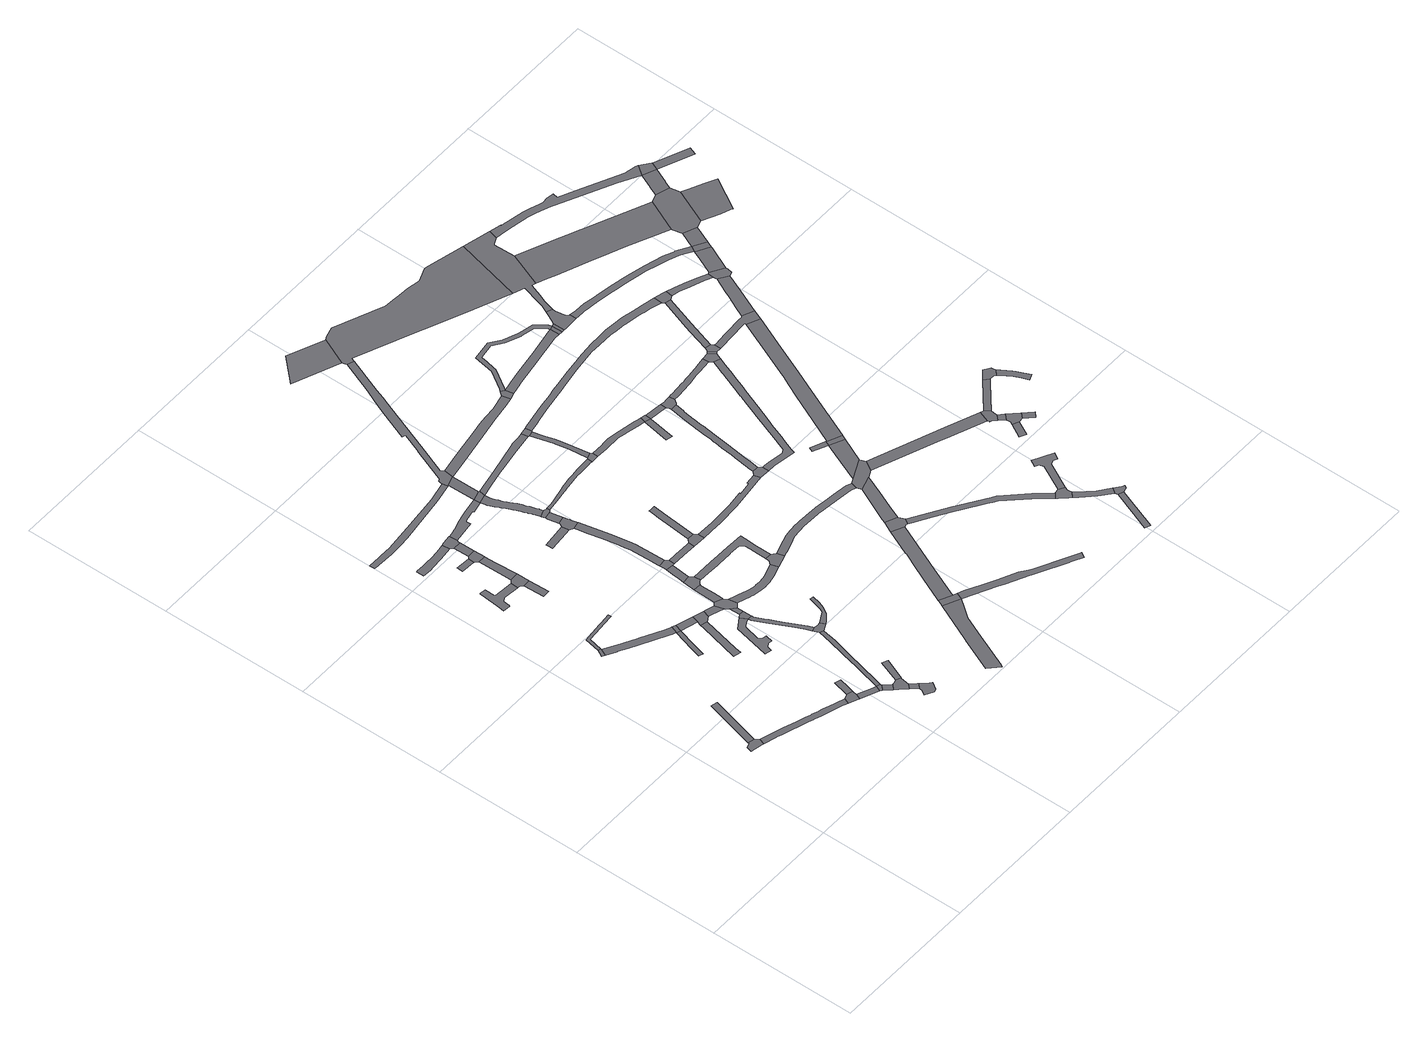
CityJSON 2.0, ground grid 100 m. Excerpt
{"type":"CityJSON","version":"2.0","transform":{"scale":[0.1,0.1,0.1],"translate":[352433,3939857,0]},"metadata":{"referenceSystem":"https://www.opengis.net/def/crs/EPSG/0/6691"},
"CityObjects":{
"road1":{"type":"Road","geometry":[{"type":"MultiSurface","lod":"1","boundaries":[[[0,1,2,3,4,5,6,7]]]}]},
"road2":{"type":"Road","attributes":{"RoadStructureAttribute.sectionType":"1"},"geometry":[{"type":"MultiSurface","lod":"1","boundaries":[[[4,8,9,10,11,5]]]}]},
"road3":{"type":"Road","attributes":{"RoadStructureAttribute.sectionType":"1"},"geometry":[{"type":"MultiSurface","lod":"1","boundaries":[[[12,13,14,15,16,17,18,19,20,21,22,23,24,25,3,2,26,27,28,29,30,31,32,33,34,35,36,37,38]]]}]},
"road4":{"type":"Road","geometry":[{"type":"MultiSurface","lod":"1","boundaries":[[[39,40,41,42,43]]]}]},
"road5":{"type":"Road","attributes":{"RoadStructureAttribute.sectionType":"1"},"geometry":[{"type":"MultiSurface","lod":"1","boundaries":[[[44,45,46,47,48,49,50,51,43,42]]]}]},
"road6":{"type":"Road","attributes":{"RoadStructureAttribute.sectionType":"1"},"geometry":[{"type":"MultiSurface","lod":"1","boundaries":[[[52,53,54,55,56,57,58,59,41,40,60,61,62,63,64,65,66]]]}]},
"road7":{"type":"Road","geometry":[{"type":"MultiSurface","lod":"1","boundaries":[[[67,68,69,70,71,72,73,12,38]]]}]},
"road8":{"type":"Road","geometry":[{"type":"MultiSurface","lod":"1","boundaries":[[[74,75,76,77,78,79,80,81,82,83,84,85,86,87]]]}]},
"road9":{"type":"Road","geometry":[{"type":"MultiSurface","lod":"1","boundaries":[[[88,89,90,91,92,93]]]}]},
"road10":{"type":"Road","geometry":[{"type":"MultiSurface","lod":"1","boundaries":[[[71,94,95,96,97,72]]]}]},
"road11":{"type":"Road","attributes":{"RoadStructureAttribute.sectionType":"1"},"geometry":[{"type":"MultiSurface","lod":"1","boundaries":[[[98,99,100,101,69,68]]]}]},
"road12":{"type":"Road","attributes":{"RoadStructureAttribute.sectionType":"1"},"geometry":[{"type":"MultiSurface","lod":"1","boundaries":[[[102,103,104,105,106,107,108,109,110,111,112,113]]]}]},
"road13":{"type":"Road","attributes":{"RoadStructureAttribute.sectionType":"1"},"geometry":[{"type":"MultiSurface","lod":"1","boundaries":[[[114,115,116,117]]]}]},
"road14":{"type":"Road","geometry":[{"type":"MultiSurface","lod":"1","boundaries":[[[118,119,52,66,88,93,120]]]}]},
"road15":{"type":"Road","geometry":[{"type":"MultiSurface","lod":"1","boundaries":[[[87,86,121,117,116,122,123]]]}]},
"road16":{"type":"Road","geometry":[{"type":"MultiSurface","lod":"1","boundaries":[[[124,125,126,127]]]}]},
"road17":{"type":"Road","geometry":[{"type":"MultiSurface","lod":"1","boundaries":[[[128,129,130,100,99,131]]]}]},
"road18":{"type":"Road","attributes":{"RoadStructureAttribute.sectionType":"1"},"geometry":[{"type":"MultiSurface","lod":"1","boundaries":[[[132,133,134,135,136,137,138,139]]]}]},
"road19":{"type":"Road","attributes":{"RoadStructureAttribute.sectionType":"1"},"geometry":[{"type":"MultiSurface","lod":"1","boundaries":[[[140,141,128,131]]]}]},
"road20":{"type":"Road","attributes":{"RoadStructureAttribute.sectionType":"1"},"geometry":[{"type":"MultiSurface","lod":"1","boundaries":[[[122,142,143,144,145,123]]]}]},
"road21":{"type":"Road","attributes":{"RoadStructureAttribute.sectionType":"1"},"geometry":[{"type":"MultiSurface","lod":"1","boundaries":[[[146,147,148,120,93]]]}]},
"road22":{"type":"Road","geometry":[{"type":"MultiSurface","lod":"1","boundaries":[[[149,150,151,152,153,154,155,141,140]]]}]},
"road23":{"type":"Road","geometry":[{"type":"MultiSurface","lod":"1","boundaries":[[[156,157,158,127,126,159,144,143]]]}]},
"road24":{"type":"Road","attributes":{"RoadStructureAttribute.sectionType":"1"},"geometry":[{"type":"MultiSurface","lod":"1","boundaries":[[[160,161,151,150,162]]]}]},
"road25":{"type":"Road","geometry":[{"type":"MultiSurface","lod":"1","boundaries":[[[163,164,165,166,160,162,167,168]]]}]},
"road26":{"type":"Road","attributes":{"RoadStructureAttribute.sectionType":"1"},"geometry":[{"type":"MultiSurface","lod":"1","boundaries":[[[158,157,169,170]]]}]},
"road27":{"type":"Road","attributes":{"RoadStructureAttribute.sectionType":"1"},"geometry":[{"type":"MultiSurface","lod":"1","boundaries":[[[171,172,173,174,175,176,177,178,179,180,181,182,183]]]}]},
"road28":{"type":"Road","geometry":[{"type":"MultiSurface","lod":"1","boundaries":[[[184,147,146,132,139,185]]]}]},
"road29":{"type":"Road","geometry":[{"type":"MultiSurface","lod":"1","boundaries":[[[169,186,187,188,189,106,105,170]]]}]},
"road30":{"type":"Road","attributes":{"RoadStructureAttribute.sectionType":"1"},"geometry":[{"type":"MultiSurface","lod":"1","boundaries":[[[190,191,192,193,194,195,196,197,198,199,200,201,202,203,100,130]]]}]},
"road31":{"type":"Road","geometry":[{"type":"MultiSurface","lod":"1","boundaries":[[[153,204,205,154]]]}]},
"road32":{"type":"Road","attributes":{"RoadStructureAttribute.sectionType":"1"},"geometry":[{"type":"MultiSurface","lod":"1","boundaries":[[[206,207,208,209,210,211,212,213,214,215,216,217,218,219,220,221,222,223,224]]]}]},
"road33":{"type":"Road","attributes":{"RoadStructureAttribute.sectionType":"1"},"geometry":[{"type":"MultiSurface","lod":"1","boundaries":[[[225,226,227,228,229,184,185]]]}]},
"road34":{"type":"Road","geometry":[{"type":"MultiSurface","lod":"1","boundaries":[[[230,231,232,171,183]]]}]},
"road35":{"type":"Road","attributes":{"RoadStructureAttribute.sectionType":"1"},"geometry":[{"type":"MultiSurface","lod":"1","boundaries":[[[232,231,233,234]]]}]},
"road36":{"type":"Road","attributes":{"RoadStructureAttribute.sectionType":"1"},"geometry":[{"type":"MultiSurface","lod":"1","boundaries":[[[235,236,237,238,239,240,241,242,243,244,245,246,247,248,249,230,183]]]}]},
"road37":{"type":"Road","geometry":[{"type":"MultiSurface","lod":"1","boundaries":[[[233,250,251,252,253,227,226,234]]]}]},
"road38":{"type":"Road","geometry":[{"type":"MultiSurface","lod":"1","boundaries":[[[240,197,196,254,255,256,241]]]}]},
"road39":{"type":"Road","attributes":{"RoadStructureAttribute.sectionType":"1"},"geometry":[{"type":"MultiSurface","lod":"1","boundaries":[[[257,253,252,258,259,260,261,262]]]}]},
"road40":{"type":"Road","attributes":{"RoadStructureAttribute.sectionType":"1"},"geometry":[{"type":"MultiSurface","lod":"1","boundaries":[[[263,264,265,266,267,268,269,270,271,188,187,272,273,274,275,276,277,278]]]}]},
"road41":{"type":"Road","geometry":[{"type":"MultiSurface","lod":"1","boundaries":[[[261,279,280,281,282,283,284,285,286,262]]]}]},
"road42":{"type":"Road","attributes":{"RoadStructureAttribute.sectionType":"1"},"geometry":[{"type":"MultiSurface","lod":"1","boundaries":[[[287,288,289,284,283,290]]]}]},
"road43":{"type":"Road","geometry":[{"type":"MultiSurface","lod":"1","boundaries":[[[291,292,293,294,295]]]}]},
"road44":{"type":"Road","attributes":{"RoadStructureAttribute.sectionType":"1"},"geometry":[{"type":"MultiSurface","lod":"1","boundaries":[[[296,297,298,299,300,301,302,303,304,255,254]]]}]},
"road45":{"type":"Road","geometry":[{"type":"MultiSurface","lod":"1","boundaries":[[[305,306,307,308,309,287,290]]]}]},
"road46":{"type":"Road","attributes":{"RoadStructureAttribute.sectionType":"1"},"geometry":[{"type":"MultiSurface","lod":"1","boundaries":[[[310,311,312,313,314,315,316,317,318,308,307,319,320,321,322,323]]]}]},
"road47":{"type":"Road","attributes":{"RoadStructureAttribute.sectionType":"1"},"geometry":[{"type":"MultiSurface","lod":"1","boundaries":[[[324,325,326,327,328,329,330,331,332,333,334,335,336,337,338,251,250,339,340,341,342,343,344,345,346,347,348,349,350,351]]]}]},
"road48":{"type":"Road","geometry":[{"type":"MultiSurface","lod":"1","boundaries":[[[352,353,354,355,356,357,295,294,310,323]]]}]},
"road49":{"type":"Road","attributes":{"RoadStructureAttribute.sectionType":"1"},"geometry":[{"type":"MultiSurface","lod":"1","boundaries":[[[278,358,359,360,361,362,363,364,365,366,367,368,369,370,371,372,373,374,375,376,377,378,379,380,381,382,383,384,385,386,387,388,389,390,391,392,393,394,395,396,397,398,399,400,401,402,403,404,405,406,407,408,409,410,411,412,413]]]}]},
"road50":{"type":"Road","geometry":[{"type":"MultiSurface","lod":"1","boundaries":[[[413,414,415,263,278]]]}]},
"road51":{"type":"Road","attributes":{"RoadStructureAttribute.sectionType":"1"},"geometry":[{"type":"MultiSurface","lod":"1","boundaries":[[[416,417,418,356,355]]]}]},
"road52":{"type":"Road","geometry":[{"type":"MultiSurface","lod":"1","boundaries":[[[419,420,390,389,421,417,416,422]]]}]},
"road53":{"type":"Road","attributes":{"RoadStructureAttribute.sectionType":"1"},"geometry":[{"type":"MultiSurface","lod":"1","boundaries":[[[423,424,425,426,427,306,305]]]}]},
"road54":{"type":"Road","geometry":[{"type":"MultiSurface","lod":"1","boundaries":[[[428,429,430,431,263,415,432]]]}]},
"road55":{"type":"Road","attributes":{"RoadStructureAttribute.sectionType":"1"},"geometry":[{"type":"MultiSurface","lod":"1","boundaries":[[[433,434,435,436,437,438,439,440,441,282,281,442,443,444,445,446,447,448,449,450,451,452]]]}]},
"road56":{"type":"Road","attributes":{"function":"3","RoadStructureAttribute.sectionType":"1"},"geometry":[{"type":"MultiSurface","lod":"1","boundaries":[[[453,454,455,456,457,458,459,460,461,462]]]}]},
"road57":{"type":"Road","geometry":[{"type":"MultiSurface","lod":"1","boundaries":[[[463,425,424,464,465,466,467]]]}]},
"road58":{"type":"Road","geometry":[{"type":"MultiSurface","lod":"1","boundaries":[[[468,469,433,452,470,324,351]]]}]},
"road59":{"type":"Road","attributes":{"RoadStructureAttribute.sectionType":"1"},"geometry":[{"type":"MultiSurface","lod":"1","boundaries":[[[471,472,473,474,475,476,477,478,463,467]]]}]},
"road60":{"type":"Road","geometry":[{"type":"MultiSurface","lod":"1","boundaries":[[[479,480,453,462,481,482,483]]]}]},
"road61":{"type":"Road","attributes":{"RoadStructureAttribute.sectionType":"1"},"geometry":[{"type":"MultiSurface","lod":"1","boundaries":[[[484,485,486,487,488,489,490,491,492,419,422,493,494,495,496,497,498,499,500,501,502,503]]]}]},
"road62":{"type":"Road","attributes":{"RoadStructureAttribute.sectionType":"1"},"geometry":[{"type":"MultiSurface","lod":"1","boundaries":[[[504,505,506,507,508,509,510,511,512,513,514,515,414,413]]]}]},
"road63":{"type":"Road","attributes":{"RoadStructureAttribute.sectionType":"1"},"geometry":[{"type":"MultiSurface","lod":"1","boundaries":[[[428,432,516,517,518,519,520,521,522,523,524,525,526,527,528,529,530,531,532,533,534,535,536,537,206,224]]]}]},
"road64":{"type":"Road","attributes":{"RoadStructureAttribute.sectionType":"1"},"geometry":[{"type":"MultiSurface","lod":"1","boundaries":[[[538,539,540,541,542,543,544,545,546,547,548,516,432]]]}]},
"road65":{"type":"Road","attributes":{"function":"3","RoadStructureAttribute.sectionType":"1"},"geometry":[{"type":"MultiSurface","lod":"1","boundaries":[[[549,550,551,552,553,554,555,479,483,556,557,558,559]]]}]},
"road66":{"type":"Road","attributes":{"RoadStructureAttribute.sectionType":"1"},"geometry":[{"type":"MultiSurface","lod":"1","boundaries":[[[560,561,562,563,564,565,566,567,568,466,465,569,570,571,572,573,574,575]]]}]},
"road67":{"type":"Road","geometry":[{"type":"MultiSurface","lod":"1","boundaries":[[[576,577,578,579,484,503]]]}]},
"road68":{"type":"Road","attributes":{"RoadStructureAttribute.sectionType":"1"},"geometry":[{"type":"MultiSurface","lod":"1","boundaries":[[[578,580,581,582,583,584,585,586,587,588,589,590,579]]]}]},
"road69":{"type":"Road","attributes":{"RoadStructureAttribute.sectionType":"1"},"geometry":[{"type":"MultiSurface","lod":"1","boundaries":[[[591,592,593,594,595,596,597,598,599,600,601,602,603,604,605,606,607,608,609,610,469,468,611,612,613,614,615,616,617,618,619,620,621,622]]]}]},
"road70":{"type":"Road","geometry":[{"type":"MultiSurface","lod":"1","boundaries":[[[623,624,511,510,625,585,584,626]]]}]},
"road71":{"type":"Road","attributes":{"RoadStructureAttribute.sectionType":"1"},"geometry":[{"type":"MultiSurface","lod":"1","boundaries":[[[627,628,629,630,631,632,633,634,635,636,637,638,481,462,639,640,641,642,643,644,645,646,647]]]}]},
"road72":{"type":"Road","geometry":[{"type":"MultiSurface","lod":"1","boundaries":[[[648,649,650,651]]]}]},
"road73":{"type":"Road","geometry":[{"type":"MultiSurface","lod":"1","boundaries":[[[558,652,653,654,655,656,559]]]}]},
"road74":{"type":"Road","attributes":{"RoadStructureAttribute.sectionType":"1"},"geometry":[{"type":"MultiSurface","lod":"1","boundaries":[[[657,658,659,660,661,662,663,664,665,666,667,668,669,670,671,672,673,674,577,576]]]}]},
"road75":{"type":"Road","geometry":[{"type":"MultiSurface","lod":"1","boundaries":[[[560,575,675,676,677,678,679]]]}]},
"road76":{"type":"Road","geometry":[{"type":"MultiSurface","lod":"1","boundaries":[[[680,543,542,681,682]]]}]},
"road77":{"type":"Road","attributes":{"function":"3","RoadStructureAttribute.sectionType":"1"},"geometry":[{"type":"MultiSurface","lod":"1","boundaries":[[[683,684,685,656,655,686,687,688]]]}]},
"road78":{"type":"Road","geometry":[{"type":"MultiSurface","lod":"1","boundaries":[[[664,689,690,691]]]}]},
"road79":{"type":"Road","geometry":[{"type":"MultiSurface","lod":"1","boundaries":[[[691,692,693,694,665,664]]]}]},
"road80":{"type":"Road","attributes":{"RoadStructureAttribute.sectionType":"1"},"geometry":[{"type":"MultiSurface","lod":"1","boundaries":[[[678,695,696,697,698,699,700,701,702,703,704,705,706,707,708,709,710,711,712,713,714,715,716,717,718,719,720,721,722,723,679]]]}]},
"road81":{"type":"Road","geometry":[{"type":"MultiSurface","lod":"1","boundaries":[[[724,725,726,591,622,727,683,688,728]]]}]},
"road82":{"type":"Road","attributes":{"RoadStructureAttribute.sectionType":"1"},"geometry":[{"type":"MultiSurface","lod":"1","boundaries":[[[653,729,730,731,732,733,734,735,736,737,738,739,740,741,742,743,744,745,746,747,748,654]]]}]},
"road83":{"type":"Road","attributes":{"RoadStructureAttribute.sectionType":"1"},"geometry":[{"type":"MultiSurface","lod":"1","boundaries":[[[749,750,692,691]]]}]},
"road84":{"type":"Road","attributes":{"function":"3","RoadStructureAttribute.sectionType":"1"},"geometry":[{"type":"MultiSurface","lod":"1","boundaries":[[[751,752,753,726,725,754]]]}]},
"road85":{"type":"Road","geometry":[{"type":"MultiSurface","lod":"1","boundaries":[[[707,755,756,757,758,759,750,749,760,708]]]}]},
"road86":{"type":"Road","attributes":{"RoadStructureAttribute.sectionType":"1"},"geometry":[{"type":"MultiSurface","lod":"1","boundaries":[[[761,762,763,764,765,682,681,766,767,768,769,770,771,772]]]}]},
"road87":{"type":"Road","geometry":[{"type":"MultiSurface","lod":"1","boundaries":[[[773,774,775,751]]]}]},
"road88":{"type":"Road","geometry":[{"type":"MultiSurface","lod":"1","boundaries":[[[776,777,778,779,780,781,782,783,784,785,786,787,788,789,680,682,790,791,792,793,794,795,796,797,798,799,800,801,761]]]}]},
"road89":{"type":"Road","attributes":{"RoadStructureAttribute.sectionType":"1"},"geometry":[{"type":"MultiSurface","lod":"1","boundaries":[[[676,802,803,804,805,806,807,808,809,810,811,812,813,814,815,816,817,818,819,820,821,822,823,824,825,826,827,828,829,830,831,832,833,834,835,836,837,838,839,840,841,677]]]}]},
"road90":{"type":"Road","geometry":[{"type":"MultiSurface","lod":"1","boundaries":[[[842,843,844,773,751,754]]]}]},
"road91":{"type":"Road","attributes":{"function":"3","RoadStructureAttribute.sectionType":"1"},"geometry":[{"type":"MultiSurface","lod":"1","boundaries":[[[845,846,847,848,849,850,851,852,853,854,855,651,650,523,522,856,857,858,859,860,861]]]}]},
"road92":{"type":"Road","attributes":{"RoadStructureAttribute.sectionType":"1"},"geometry":[{"type":"MultiSurface","lod":"1","boundaries":[[[862,863,864,865,866,867,868,869,870,871,872,873,874,875,876,877,878,879,880,881,882,883,884,885,886,887,888,889,890,891,892,893,894,895,896,897,898,899,623,626]]]}]},
"road93":{"type":"Road","geometry":[{"type":"MultiSurface","lod":"1","boundaries":[[[900,901,902,903,741,740,904,905,906]]]}]},
"road94":{"type":"Road","attributes":{"RoadStructureAttribute.sectionType":"1"},"geometry":[{"type":"MultiSurface","lod":"1","boundaries":[[[907,908,909,910,911,912,913,914,915,757,756,916,917,918,919,920,921,922]]]}]},
"road95":{"type":"Road","attributes":{"RoadStructureAttribute.sectionType":"1"},"geometry":[{"type":"MultiSurface","lod":"1","boundaries":[[[923,924,925,926,927,928,929]]]}]},
"road96":{"type":"Road","attributes":{"RoadStructureAttribute.sectionType":"1"},"geometry":[{"type":"MultiSurface","lod":"1","boundaries":[[[930,931,932,933,934,935,936,937,900,906]]]}]},
"road97":{"type":"Road","attributes":{"RoadStructureAttribute.sectionType":"1"},"geometry":[{"type":"MultiSurface","lod":"1","boundaries":[[[938,939,940,941,942,724,728]]]}]},
"road98":{"type":"Road","geometry":[{"type":"MultiSurface","lod":"1","boundaries":[[[943,944,776,761,772]]]}]},
"road99":{"type":"Road","geometry":[{"type":"MultiSurface","lod":"1","boundaries":[[[943,945,946,944]]]}]},
"road100":{"type":"Road","geometry":[{"type":"MultiSurface","lod":"1","boundaries":[[[947,948,949,935,934,923,929,950]]]}]},
"road101":{"type":"Road","geometry":[{"type":"MultiSurface","lod":"1","boundaries":[[[951,952,953,954,955,956,957,958,903,902]]]}]},
"road102":{"type":"Road","attributes":{"RoadStructureAttribute.sectionType":"1"},"geometry":[{"type":"MultiSurface","lod":"1","boundaries":[[[959,960,961,962,963,964,965,966,967,968,969,946,945,970,971,972]]]}]},
"road103":{"type":"Road","geometry":[{"type":"MultiSurface","lod":"1","boundaries":[[[973,974,975,976,922,921,823,822]]]}]},
"road104":{"type":"Road","attributes":{"function":"3","RoadStructureAttribute.sectionType":"1"},"geometry":[{"type":"MultiSurface","lod":"1","boundaries":[[[977,978,979,980,981,982,983,984,985,986,987,988,989,844,843]]]}]},
"road105":{"type":"Road","attributes":{"RoadStructureAttribute.sectionType":"1"},"geometry":[{"type":"MultiSurface","lod":"1","boundaries":[[[990,976,975,991]]]}]},
"road106":{"type":"Road","geometry":[{"type":"MultiSurface","lod":"1","boundaries":[[[992,993,994,995,990,991,996]]]}]},
"road107":{"type":"Road","attributes":{"RoadStructureAttribute.sectionType":"1"},"geometry":[{"type":"MultiSurface","lod":"1","boundaries":[[[997,998,999,1000]]]}]},
"road108":{"type":"Road","geometry":[{"type":"MultiSurface","lod":"1","boundaries":[[[1001,1002,1003,941,940,1004,1005,1006,1007]]]}]},
"road109":{"type":"Road","attributes":{"RoadStructureAttribute.sectionType":"1"},"geometry":[{"type":"MultiSurface","lod":"1","boundaries":[[[1008,1009,1001,1007]]]}]},
"road110":{"type":"Road","attributes":{"RoadStructureAttribute.sectionType":"1"},"geometry":[{"type":"MultiSurface","lod":"1","boundaries":[[[1010,1011,994,993,1012,1013,1014,1015]]]}]},
"road111":{"type":"Road","geometry":[{"type":"MultiSurface","lod":"1","boundaries":[[[860,1016,1017,1018,1019,967,966,1020,1021,1022,1023,1024,1025,1026,1027,1028,1029,1030,861]]]}]},
"road112":{"type":"Road","geometry":[{"type":"MultiSurface","lod":"1","boundaries":[[[1009,1008,1031,997,1000,1032,1033]]]}]},
"road113":{"type":"Road","geometry":[{"type":"MultiSurface","lod":"1","boundaries":[[[1034,1035,1036,1037,983,982,1038,1039,1040,1041,1042,1043,1044,1045,1046,992,996]]]}]},
"road114":{"type":"Road","attributes":{"RoadStructureAttribute.sectionType":"1"},"geometry":[{"type":"MultiSurface","lod":"1","boundaries":[[[1032,1047,1048,1033]]]}]},
"road115":{"type":"Road","attributes":{"RoadStructureAttribute.sectionType":"1"},"geometry":[{"type":"MultiSurface","lod":"1","boundaries":[[[1049,1050,1051,1003,1002,1052,1053,1054,1055]]]}]},
"road116":{"type":"Road","geometry":[{"type":"MultiSurface","lod":"1","boundaries":[[[1056,882,881,1015,1014,1057,1058,1059]]]}]},
"road117":{"type":"Road","attributes":{"RoadStructureAttribute.sectionType":"1"},"geometry":[{"type":"MultiSurface","lod":"1","boundaries":[[[1060,1061,1062,1063,1064,1065,1066,1067,1068,1069,1070,1071,1072,1073,1074,1075,1076,1077,1078,1079,1080,1081,1082,1083,1084,1085,1086,1087,1088,1089,959,972]]]}]},
"road118":{"type":"Road","geometry":[{"type":"MultiSurface","lod":"1","boundaries":[[[1090,1091,1049,1055,1092,1093,1094,1095]]]}]},
"road119":{"type":"Road","attributes":{"RoadStructureAttribute.sectionType":"1"},"geometry":[{"type":"MultiSurface","lod":"1","boundaries":[[[1058,1096,1097,1098,1099,1100,1101,1102,1103,1104,1105,1059]]]}]},
"road120":{"type":"Road","attributes":{"function":"3","RoadStructureAttribute.sectionType":"1"},"geometry":[{"type":"MultiSurface","lod":"1","boundaries":[[[1038,1106,1107,1108,1109,1110,1111,1112,1113,1039]]]}]},
"road121":{"type":"Road","attributes":{"RoadStructureAttribute.sectionType":"1"},"geometry":[{"type":"MultiSurface","lod":"1","boundaries":[[[1114,1115,1116,1117,1118,1094,1093,1119,1120,1121,1122,1123,1124]]]}]},
"road122":{"type":"Road","attributes":{"function":"3","RoadStructureAttribute.sectionType":"1"},"geometry":[{"type":"MultiSurface","lod":"1","boundaries":[[[1125,1126,1127,1128,1129,1025,1024,1130,1131,1132,1133,1134,1135,1136,1137,1138,1139]]]}]},
"road123":{"type":"Road","geometry":[{"type":"MultiSurface","lod":"1","boundaries":[[[1101,1100,1109,1108,1140,1141,1142,1143]]]}]},
"road124":{"type":"Road","attributes":{"function":"3","RoadStructureAttribute.sectionType":"7"},"geometry":[{"type":"MultiSurface","lod":"1","boundaries":[[[1142,1144,1145,1146,1147,1143]]]}]},
"road125":{"type":"Road","geometry":[{"type":"MultiSurface","lod":"1","boundaries":[[[1145,1148,1076,1075,1146]]]}]},
"road126":{"type":"Road","attributes":{"RoadStructureAttribute.sectionType":"1"},"geometry":[{"type":"MultiSurface","lod":"1","boundaries":[[[1149,1150,1151,1152,1153,1154,1155,1156,1157,1158,1159,1160,1161,1162,1030,1029,1163,1164,1165,1166,1167,1168,1169,1170,1171]]]}]},
"road127":{"type":"Road","attributes":{"function":"3","RoadStructureAttribute.sectionType":"1"},"geometry":[{"type":"MultiSurface","lod":"1","boundaries":[[[1172,1076,1148,1173]]]}]},
"road128":{"type":"Road","geometry":[{"type":"MultiSurface","lod":"1","boundaries":[[[1174,1175,1176,1177,1178,1125,1139,1172,1173]]]}]},
"road129":{"type":"Road","attributes":{"function":"3","RoadStructureAttribute.sectionType":"1"},"geometry":[{"type":"MultiSurface","lod":"1","boundaries":[[[1179,1180,1181,1175,1174,1182,1183,1184,1185]]]}]},
"road130":{"type":"Road","attributes":{"function":"3","RoadStructureAttribute.sectionType":"1"},"geometry":[{"type":"MultiSurface","lod":"1","boundaries":[[[1177,1186,1187,1188,1171,1189,1190,1191,1192,1178]]]}]},
"road131":{"type":"Road","geometry":[{"type":"MultiSurface","lod":"1","boundaries":[[[1188,1193,1194,1149,1171]]]}]},
"road132":{"type":"Road","attributes":{"RoadStructureAttribute.sectionType":"1"},"geometry":[{"type":"MultiSurface","lod":"1","boundaries":[[[1195,1196,1194,1193,1197]]]}]}
},
"vertices":[
[236,714,0],[313,700,0],[328,696,0],[339,735,0],[320,760,0],[279,771,0],[276,763,0],[248,753,0],
[342,843,0],[412,1103,0],[370,1114,0],[312,896,0],
[887,554,0],[848,570,0],[780,592,0],[775,594,0],[742,605,0],[724,611,0],[720,612,0],[681,625,0],[672,628,0],[635,641,0],[583,659,0],[496,687,0],[424,710,0],[417,712,0],[412,673,0],[421,670,0],[422,669,0],[447,661,0],[618,604,0],[649,594,0],[659,590,0],[705,575,0],[729,567,0],[763,556,0],[834,533,0],[849,527,0],[872,518,0],
[280,1841,0],[298,1832,0],[323,1878,0],[323,1882,0],[304,1886,0],
[342,1974,0],[541,1994,0],[557,1995,0],[555,2015,0],[481,2007,0],[461,2005,0],[350,1994,0],[327,1991,0],
[708,1673,0],[705,1674,0],[690,1681,0],[666,1692,0],[525,1766,0],[520,1768,0],[449,1805,0],[424,1818,0],[362,1796,0],[365,1795,0],[421,1763,0],[482,1731,0],[645,1646,0],[666,1636,0],[691,1626,0],
[939,490,0],[941,489,0],[957,526,0],[962,552,0],[963,556,0],[922,567,0],[907,561,0],
[274,2609,0],[267,2617,0],[270,2683,0],[230,2687,0],[227,2687,0],[227,2686,0],[214,2552,0],[208,2498,0],[257,2493,0],[258,2501,0],[265,2545,0],[288,2558,0],[394,2548,0],[399,2598,0],
[690,1623,0],[649,1483,0],[628,1411,0],[656,1403,0],[681,1491,0],[716,1616,0],
[975,602,0],[991,665,0],[949,676,0],[923,571,0],
[1008,460,0],[1060,437,0],[1077,475,0],[1056,483,0],
[192,3021,0],[216,3023,0],[296,3029,0],[392,3040,0],[385,3091,0],[323,3082,0],[272,3076,0],[228,3076,0],[193,3074,0],[141,3076,0],[134,3076,0],[133,3024,0],
[438,2390,0],[486,2392,0],[480,2531,0],[430,2529,0],
[722,1668,0],[710,1672,0],[733,1663,0],
[417,2545,0],[477,2618,0],[421,2615,0],
[303,2914,0],[300,2874,0],[393,2866,0],[396,2906,0],
[1103,458,0],[1101,460,0],[1102,467,0],[1074,431,0],
[822,1552,0],[816,1527,0],[751,1255,0],[799,1243,0],[808,1289,0],[836,1414,0],[865,1540,0],[865,1542,0],
[1117,384,0],[1147,411,0],
[470,2774,0],[467,2846,0],[417,2844,0],[418,2755,0],
[830,1583,0],[843,1630,0],[744,1659,0],
[1159,338,0],[1178,318,0],[1206,345,0],[1215,403,0],[1217,406,0],[1183,420,0],[1166,412,0],
[467,2849,0],[466,2921,0],[413,2920,0],[397,2866,0],
[1247,302,0],[1244,306,0],[1218,276,0],
[1248,190,0],[1268,197,0],[1303,245,0],[1289,255,0],[1216,257,0],[1195,221,0],
[465,3022,0],[410,3021,0],
[1004,1418,0],[931,1372,0],[876,1127,0],[920,1117,0],[927,1150,0],[952,1166,0],[978,1161,0],[988,1210,0],[963,1215,0],[947,1240,0],[971,1344,0],[998,1363,0],[1031,1373,0],
[916,1608,0],[902,1561,0],
[465,3036,0],[470,3049,0],[463,3102,0],[405,3094,0],
[1106,478,0],[1154,668,0],[1166,714,0],[1198,844,0],[1209,886,0],[1213,907,0],[1226,980,0],[1200,989,0],[1191,941,0],[1182,893,0],[1132,695,0],[1128,675,0],[1115,629,0],[1079,483,0],
[1278,549,0],[1238,564,0],
[759,3389,0],[627,3361,0],[367,3330,0],[288,3321,0],[183,3312,0],[106,3311,0],[89,3311,0],[88,3311,0],[4,3313,0],[3,3278,0],[12,3277,0],[68,3274,0],[151,3271,0],[232,3274,0],[303,3281,0],[398,3294,0],[634,3325,0],[765,3352,0],[765,3354,0],
[921,1555,0],[1005,1529,0],[987,1587,0],[980,1589,0],[934,1602,0],
[1058,1373,0],[1057,1431,0],[1025,1431,0],
[1057,1476,0],[1024,1505,0],
[1032,1353,0],[1040,1336,0],[1070,1275,0],[1145,1121,0],[1173,1064,0],[1186,1030,0],[1212,1038,0],[1197,1074,0],[1140,1194,0],[1132,1210,0],[1105,1265,0],[1098,1278,0],[1085,1305,0],[1058,1361,0],[1058,1372,0],
[1089,1500,0],[1078,1557,0],[1061,1583,0],[1009,1605,0],
[1276,1005,0],[1261,1036,0],[1237,1032,0],
[1009,1607,0],[1061,1592,0],[1062,1652,0],[1063,1743,0],[1064,1752,0],[1013,1754,0],
[777,3169,0],[770,3168,0],[659,3149,0],[651,3148,0],[582,3131,0],[537,3115,0],[509,3108,0],[502,3106,0],[466,3102,0],[616,3068,0],[614,3094,0],[613,3098,0],[626,3103,0],[701,3119,0],[703,3112,0],[779,3129,0],
[1072,1760,0],[1086,1773,0],[1098,1774,0],[1093,1818,0],[1073,1841,0],[1022,1837,0],[1016,1794,0],[1014,1770,0],
[1037,1975,0],[1029,1908,0],[1025,1874,0],[1086,1969,0],
[758,2631,0],[759,2615,0],[761,2586,0],[932,2603,0],[922,2647,0],
[1288,1011,0],[1340,1053,0],[1365,1096,0],[1381,1137,0],[1395,1191,0],[1370,1194,0],[1346,1101,0],[1334,1078,0],[1308,1062,0],
[1101,1969,0],[1102,2009,0],[1086,2026,0],[1037,2024,0],[1038,1988,0],
[957,2586,0],[964,2557,0],[975,2503,0],[994,2415,0],[1015,2325,0],[1023,2265,0],[1027,2230,0],[1034,2080,0],[1036,2038,0],[1084,2098,0],[1081,2234,0],[1076,2265,0],[1053,2391,0],[1007,2597,0],
[1438,1539,0],[1363,1514,0],[1351,1511,0],[1343,1509,0],[1327,1506,0],[1320,1505,0],[1299,1503,0],[1277,1502,0],[1261,1503,0],[1255,1503,0],[1233,1506,0],[1212,1510,0],[1195,1516,0],[1189,1518,0],[1177,1522,0],[1171,1471,0],[1174,1470,0],[1198,1463,0],[1208,1460,0],[1241,1454,0],[1276,1452,0],[1286,1452,0],[1293,1452,0],[1328,1454,0],[1348,1459,0],[1354,1460,0],[1378,1466,0],[1453,1489,0],
[997,2640,0],[995,2650,0],[992,2664,0],[986,2688,0],[937,2677,0],[938,2673,0],
[783,3107,0],[786,3097,0],[789,3085,0],[793,3077,0],[796,3069,0],[797,3067,0],[802,3054,0],[806,3046,0],[812,3034,0],[819,3020,0],[819,3019,0],[824,3010,0],[830,2998,0],[836,2986,0],[842,2972,0],[849,2960,0],[855,2947,0],[855,2946,0],[858,2940,0],[863,2930,0],[867,2918,0],[872,2905,0],[876,2895,0],[879,2886,0],[884,2875,0],[887,2864,0],[891,2854,0],[895,2843,0],[897,2836,0],[899,2831,0],[906,2814,0],[911,2794,0],[958,2812,0],[952,2831,0],[951,2836,0],[943,2856,0],[938,2874,0],[932,2891,0],[923,2912,0],[915,2936,0],[914,2937,0],[905,2960,0],[899,2971,0],[894,2982,0],[884,3003,0],[878,3015,0],[868,3036,0],[863,3047,0],[862,3051,0],[858,3061,0],[858,3062,0],[855,3068,0],[848,3092,0],[844,3110,0],[841,3130,0],[839,3145,0],
[847,3187,0],[839,3188,0],
[967,2771,0],[919,2764,0],[922,2746,0],
[983,2805,0],[973,2804,0],[913,2786,0],[985,2785,0],
[1220,1967,0],[1276,1965,0],[1277,2006,0],[1215,2007,0],[1207,2008,0],
[771,3355,0],[771,3351,0],[774,3238,0],[776,3181,0],[837,3376,0],
[1500,1587,0],[1501,1691,0],[1502,1715,0],[1505,1779,0],[1504,1809,0],[1419,1812,0],[1392,1813,0],[1307,1814,0],[1240,1815,0],[1167,1771,0],[1246,1769,0],[1263,1768,0],[1305,1769,0],[1358,1769,0],[1362,1769,0],[1439,1766,0],[1460,1745,0],[1460,1703,0],[1459,1643,0],[1457,1588,0],
[1799,574,0],[1677,308,0],[1674,301,0],[1575,77,0],[1643,10,0],[1650,25,0],[1753,255,0],[1819,402,0],[1877,479,0],[1911,523,0],
[1300,2026,0],[1308,1965,0],[1364,1964,0],[1365,2005,0],[1345,2028,0],
[1543,1517,0],[1528,1565,0],[1456,1561,0],
[1357,2138,0],[1369,2261,0],[1377,2338,0],[1347,2337,0],[1332,2337,0],[1330,2315,0],[1324,2262,0],[1311,2139,0],
[1818,617,0],[1807,592,0],[1929,567,0],[1914,574,0],[1900,579,0],
[1426,2864,0],[1327,2860,0],[1273,2854,0],[1237,2851,0],[1224,2848,0],[1165,2838,0],[1160,2837,0],[1068,2818,0],[1024,2808,0],[1059,2795,0],[1143,2807,0],[1159,2809,0],[1161,2809,0],[1239,2822,0],[1293,2827,0],[1313,2828,0],[1353,2829,0],[1393,2830,0],[1407,2831,0],[1425,2830,0],
[924,3164,0],[966,3172,0],[1021,3183,0],[1057,3189,0],[1217,3217,0],[1218,3217,0],[1353,3238,0],[1344,3281,0],[1313,3275,0],[1255,3271,0],[1234,3266,0],[1022,3222,0],
[845,3440,0],[830,3462,0],[910,3666,0],[1034,3982,0],[1070,4075,0],[1093,4134,0],[1187,4375,0],[1144,4392,0],[1064,4190,0],[1051,4161,0],[1021,4097,0],[1001,4052,0],[978,3993,0],[901,3795,0],[921,3788,0],[921,3786,0],[873,3665,0],[866,3647,0],[789,3454,0],[776,3421,0],[763,3417,0],[759,3405,0],
[946,3395,0],[1301,3461,0],[1334,3467,0],[1463,3486,0],[1518,3499,0],[1505,3553,0],[1394,3528,0],[1321,3521,0],[1257,3514,0],[1194,3503,0],[988,3468,0],
[2041,1109,0],[1989,991,0],[1986,984,0],[1934,870,0],[1910,819,0],[1895,784,0],[1824,629,0],[1913,608,0],[1992,785,0],[2144,1125,0],[2066,1162,0],
[1920,2045,0],[1850,2036,0],[1848,2026,0],[1762,2013,0],[1764,2024,0],[1704,2016,0],[1656,2010,0],[1541,2004,0],[1485,2001,0],[1424,1963,0],[1483,1962,0],[1509,1963,0],[1664,1970,0],[1723,1977,0],[1835,1992,0],[1930,2004,0],
[1478,2830,0],[1479,2870,0],[1471,2879,0],[1433,2868,0],
[1445,3044,0],[1442,3060,0],[1429,3110,0],[1411,3172,0],[1392,3241,0],[1360,3234,0],[1382,3155,0],[1401,3087,0],[1403,3075,0],[1410,3041,0],[1421,2990,0],
[2220,1573,0],[2182,1586,0],[2087,1598,0],[2041,1604,0],[1944,1614,0],[1915,1615,0],[1806,1620,0],[1788,1620,0],[1779,1620,0],[1770,1620,0],[1760,1620,0],[1755,1620,0],[1734,1618,0],[1716,1616,0],[1692,1612,0],[1672,1609,0],[1651,1603,0],[1628,1597,0],[1607,1590,0],[1580,1582,0],[1573,1527,0],[1575,1527,0],[1637,1547,0],[1692,1567,0],[1747,1572,0],[1791,1576,0],[1941,1570,0],[1944,1570,0],[2018,1561,0],[2117,1549,0],[2172,1541,0],[2209,1528,0],
[1390,3290,0],[1355,3283,0],[1355,3236,0],[1398,3249,0],
[2620,214,0],[2616,216,0],[2589,230,0],[2557,245,0],[2349,349,0],[2328,361,0],[2327,361,0],[2277,397,0],[2193,439,0],[2144,463,0],[2069,500,0],[1970,550,0],[2121,418,0],[2152,403,0],[2303,329,0],[2305,327,0],[2331,313,0],[2518,219,0],[2520,218,0],[2537,210,0],[2601,178,0],
[978,4707,0],[825,4550,0],[1133,4422,0],[1215,4606,0],
[2165,1131,0],[2173,1126,0],[2194,1161,0],[2176,1202,0],[2101,1237,0],
[1530,2829,0],[1557,2829,0],[1664,2829,0],[1713,2818,0],[1735,2813,0],[1760,2808,0],[1820,2796,0],[1855,2789,0],[1863,2827,0],[1848,2830,0],[1822,2835,0],[1792,2841,0],[1713,2857,0],[1710,2857,0],[1707,2860,0],[1626,2873,0],[1572,2868,0],[1565,2868,0],
[1982,2003,0],[2000,2002,0],[2001,2045,0],[1982,2067,0],[1940,2067,0],
[1526,3580,0],[1561,3509,0],[1547,3563,0],
[2220,1494,0],[2144,1331,0],[2112,1261,0],[2217,1297,0],[2264,1403,0],[2317,1524,0],
[1823,2606,0],[1865,2599,0],[1896,2779,0],
[1899,2819,0],[1894,2820,0],[1880,2823,0],
[1992,2146,0],[1994,2164,0],[2001,2217,0],[2006,2254,0],[2013,2306,0],[2025,2404,0],[2039,2510,0],[2041,2536,0],[2046,2581,0],[2047,2590,0],[2057,2665,0],[2063,2675,0],[2070,2731,0],[2026,2730,0],[2012,2640,0],[2000,2536,0],[1998,2527,0],[1998,2520,0],[1989,2455,0],[1986,2415,0],[1980,2385,0],[1979,2372,0],[1973,2323,0],[1965,2254,0],[1964,2243,0],[1960,2215,0],[1955,2179,0],[1950,2145,0],[1943,2089,0],
[2406,1613,0],[2390,1652,0],[2251,1585,0],[2217,1505,0],[2366,1548,0],
[2194,1113,0],[2306,1047,0],[2404,986,0],[2447,958,0],[2580,871,0],[2607,853,0],[2618,845,0],[2634,835,0],[2768,695,0],[2793,670,0],[2797,666,0],[2853,594,0],[2887,620,0],[2827,692,0],[2800,720,0],[2662,863,0],[2660,866,0],[2635,882,0],[2433,1016,0],[2210,1151,0],
[2013,2765,0],[2018,2804,0],
[2369,1858,0],[2357,1831,0],[2338,1786,0],[2464,1815,0],
[2078,2740,0],[2098,2764,0],[2096,2803,0],[2060,2801,0],[2048,2800,0],[2027,2746,0],
[2080,3661,0],[1907,3628,0],[1855,3619,0],[1695,3592,0],[1617,3579,0],[1633,3526,0],[1636,3527,0],[1862,3565,0],[1891,3570,0],[1953,3581,0],[2040,3594,0],[2080,3594,0],
[2381,1889,0],[2284,1929,0],[2273,1903,0],
[2106,3667,0],[2103,3681,0],[2101,3690,0],[2099,3693,0],[2095,3698,0],[2044,3760,0],[1990,3772,0],[1942,3782,0],[1848,3821,0],[1774,3872,0],[1643,3852,0],[1632,3796,0],[1616,3716,0],[1537,3594,0],[1560,3578,0],[1642,3706,0],[1646,3727,0],[1657,3782,0],[1666,3828,0],[1767,3843,0],[1834,3797,0],[1934,3756,0],[1943,3754,0],[2029,3735,0],[2060,3698,0],[2076,3678,0],
[2051,2001,0],[2094,1994,0],[2202,1977,0],[2204,1983,0],[2205,1988,0],[2212,2006,0],[2226,2047,0],[2242,2084,0],[2251,2109,0],[2289,2210,0],[2294,2221,0],[2306,2250,0],[2350,2360,0],[2397,2477,0],[2399,2481,0],[2409,2508,0],[2420,2536,0],[2441,2589,0],[2460,2638,0],[2487,2708,0],[2507,2759,0],[2465,2776,0],[2429,2685,0],[2425,2674,0],[2389,2578,0],[2372,2536,0],[2367,2524,0],[2355,2492,0],[2351,2480,0],[2350,2478,0],[2280,2298,0],[2261,2251,0],[2253,2231,0],[2211,2120,0],[2205,2104,0],[2180,2040,0],[2155,2026,0],[2078,2039,0],[2053,2042,0],[2018,2044,0],
[2475,1837,0],[2478,1845,0],[2388,1886,0],
[2032,4508,0],[2003,4515,0],[1996,4512,0],[1911,4478,0],[1902,4479,0],[1820,4491,0],[1769,4496,0],[1717,4500,0],[1637,4505,0],[1311,4639,0],[1242,4620,0],[1197,4400,0],[1464,4289,0],[1630,4223,0],[1862,4124,0],[2166,4002,0],[2274,4449,0],
[1464,3262,0],[1498,3269,0],[1601,3290,0],[1623,3293,0],[1776,3317,0],[1784,3319,0],[1929,3345,0],[1979,3352,0],[2010,3356,0],[2091,3365,0],[2162,3366,0],[2261,3362,0],[2296,3359,0],[2369,3352,0],[2384,3350,0],[2456,3338,0],[2503,3328,0],[2520,3324,0],[2558,3318,0],[2638,3294,0],[2640,3351,0],[2558,3368,0],[2488,3382,0],[2408,3396,0],[2340,3404,0],[2274,3409,0],[2211,3409,0],[2140,3407,0],[2093,3403,0],[2007,3393,0],[1972,3388,0],[1889,3378,0],[1774,3360,0],[1723,3351,0],[1678,3343,0],[1585,3329,0],[1488,3309,0],[1411,3294,0],
[2950,552,0],[2946,582,0],[2957,603,0],[2917,624,0],[2864,581,0],[2905,536,0],[2919,522,0],
[2375,2828,0],[2358,2826,0],[2355,2826,0],[2289,2818,0],[2261,2815,0],[2236,2812,0],[2224,2812,0],[2123,2805,0],[2116,2805,0],[2135,2767,0],[2237,2774,0],[2245,2775,0],[2320,2785,0],[2349,2789,0],[2448,2799,0],[2443,2837,0],
[3101,333,0],[3047,192,0],[2993,51,0],[3029,37,0],[3081,169,0],[3098,215,0],[3137,320,0],
[2935,505,0],[2944,494,0],[2944,493,0],[3021,417,0],[3096,355,0],[3122,388,0],[3049,446,0],[2970,530,0],
[2775,1391,0],[2856,1359,0],[3081,1271,0],[3109,1346,0],[2889,1429,0],
[2107,3594,0],[2106,3666,0],
[2125,3594,0],[2125,3670,0],
[3179,347,0],[3165,355,0],[3152,365,0],[3171,331,0],
[3048,777,0],[3077,786,0],[3102,773,0],[3126,817,0],[2997,885,0],[2974,840,0],[2999,826,0],[3008,798,0],
[2238,3643,0],[2227,3652,0],[2220,3667,0],[2214,3685,0],[2212,3697,0],[2209,3713,0],[2209,3729,0],[2210,3747,0],[2172,3764,0],[2165,3749,0],[2139,3697,0],[2138,3594,0],[2218,3596,0],[2238,3596,0],
[2510,2767,0],[2521,2796,0],[2525,2800,0],[2490,2843,0],
[2558,2021,0],[2565,2036,0],[2658,2246,0],[2704,2351,0],[2791,2547,0],[2891,2775,0],[2809,2812,0],[2690,2543,0],[2640,2431,0],[2620,2386,0],[2618,2381,0],[2554,2247,0],[2462,2048,0],
[2502,2852,0],[2536,2809,0],
[2570,2854,0],[2557,2870,0],[2519,2882,0],[2512,2860,0],[2571,2810,0],
[3150,1146,0],[3100,1053,0],[3140,1032,0],[3189,1124,0],
[3152,1260,0],[3157,1305,0],[3130,1338,0],[3089,1263,0],[3084,1256,0],[3097,1252,0],[3120,1228,0],
[3155,1193,0],[3187,1225,0],
[2577,3065,0],[2563,3024,0],[2601,3012,0],[2618,3063,0],[2688,3269,0],[2648,3277,0],
[2241,3971,0],[2241,3970,0],[2205,3853,0],[2192,3810,0],[2225,3806,0],[2232,3824,0],[2249,3869,0],[2281,3957,0],[2305,3948,0],[2398,4177,0],[2392,4320,0],[2396,4322,0],[2410,4329,0],[2443,4346,0],[2457,4404,0],
[3160,1164,0],[3219,1129,0],[3251,1161,0],
[2604,2811,0],[2658,2815,0],[2667,2816,0],[2809,2826,0],[2921,2841,0],[2843,2875,0],[2835,2869,0],[2813,2868,0],[2807,2868,0],[2693,2860,0],[2684,2859,0],[2670,2858,0],[2583,2851,0],
[3276,1073,0],[3307,1104,0],
[3315,1491,0],[3221,1414,0],[3221,1413,0],[3234,1369,0],[3247,1380,0],[3310,1434,0],[3346,1464,0],
[2703,3334,0],[2714,3283,0],[2715,3284,0],[2722,3329,0],
[2295,3596,0],[2309,3595,0],[2350,3592,0],[2425,3582,0],[2477,3574,0],[2503,3570,0],[2552,3562,0],[2628,3548,0],[2657,3541,0],[2709,3530,0],[2774,3517,0],[2851,3495,0],[2923,3470,0],[2987,3444,0],[3026,3424,0],[3066,3399,0],[3086,3434,0],[3000,3484,0],[2992,3487,0],[2952,3504,0],[2926,3515,0],[2806,3549,0],[2701,3575,0],[2648,3585,0],[2536,3605,0],[2452,3620,0],[2407,3626,0],[2358,3633,0],[2288,3637,0],[2275,3637,0],
[3376,1541,0],[3349,1519,0],[3378,1463,0],[3389,1452,0],[3419,1482,0],[3416,1513,0],
[2769,3270,0],[2835,3245,0],[2919,3213,0],[2935,3207,0],[2975,3188,0],[2978,3227,0],[2947,3242,0],[2900,3264,0],[2835,3290,0],[2778,3311,0],
[2935,2873,0],[2992,3004,0],[3043,3120,0],[2981,3164,0],[2935,3067,0],[2914,3022,0],[2874,2938,0],[2848,2884,0],
[3521,1301,0],[3500,1346,0],[3482,1386,0],[3474,1404,0],[3437,1464,0],[3402,1439,0],[3446,1373,0],[3452,1358,0],[3465,1329,0],[3473,1306,0],[3482,1284,0],
[3215,3824,0],[2806,4004,0],[2788,4012,0],[2713,4044,0],[2650,4070,0],[2378,3918,0],[2421,3901,0],[2566,3842,0],[2644,3810,0],[2683,3794,0],[2749,3767,0],[2802,3745,0],[2832,3734,0],[2854,3724,0],[3116,3607,0],
[3071,3128,0],[3077,3165,0],[3079,3179,0],[2991,3230,0],
[3151,3336,0],[3154,3344,0],[3066,3394,0],[3039,3335,0],
[3170,3384,0],
[3386,4065,0],[3373,4074,0],[3296,4088,0],[3016,4221,0],[2905,4271,0],[2913,4306,0],[2862,4314,0],[2824,4306,0],[2805,4314,0],[2749,4334,0],[2696,4350,0],[2541,4380,0],[2530,4381,0],[2538,4385,0],[2533,4332,0],[2684,4304,0],[2734,4288,0],[2757,4280,0],[2787,4270,0],[2842,4246,0],[2844,4245,0],[3207,4074,0],[3340,4003,0],
[3133,3538,0],[3221,3500,0],
[3274,3519,0],[3376,3751,0],[3368,3791,0],[3363,3816,0],[3270,3845,0],
[3521,3679,0],[3451,3714,0],[3426,3726,0],[3386,3462,0],[3449,3439,0],[3463,3431,0],[3587,3646,0],
[3385,3865,0],[3386,3868,0],[3429,3963,0],[3337,3992,0],[3299,3909,0],[3298,3905,0],[3275,3855,0],
[3429,3964,0],[3452,4017,0],
[3680,3919,0],[3455,4015,0],[3659,3868,0]
]}
